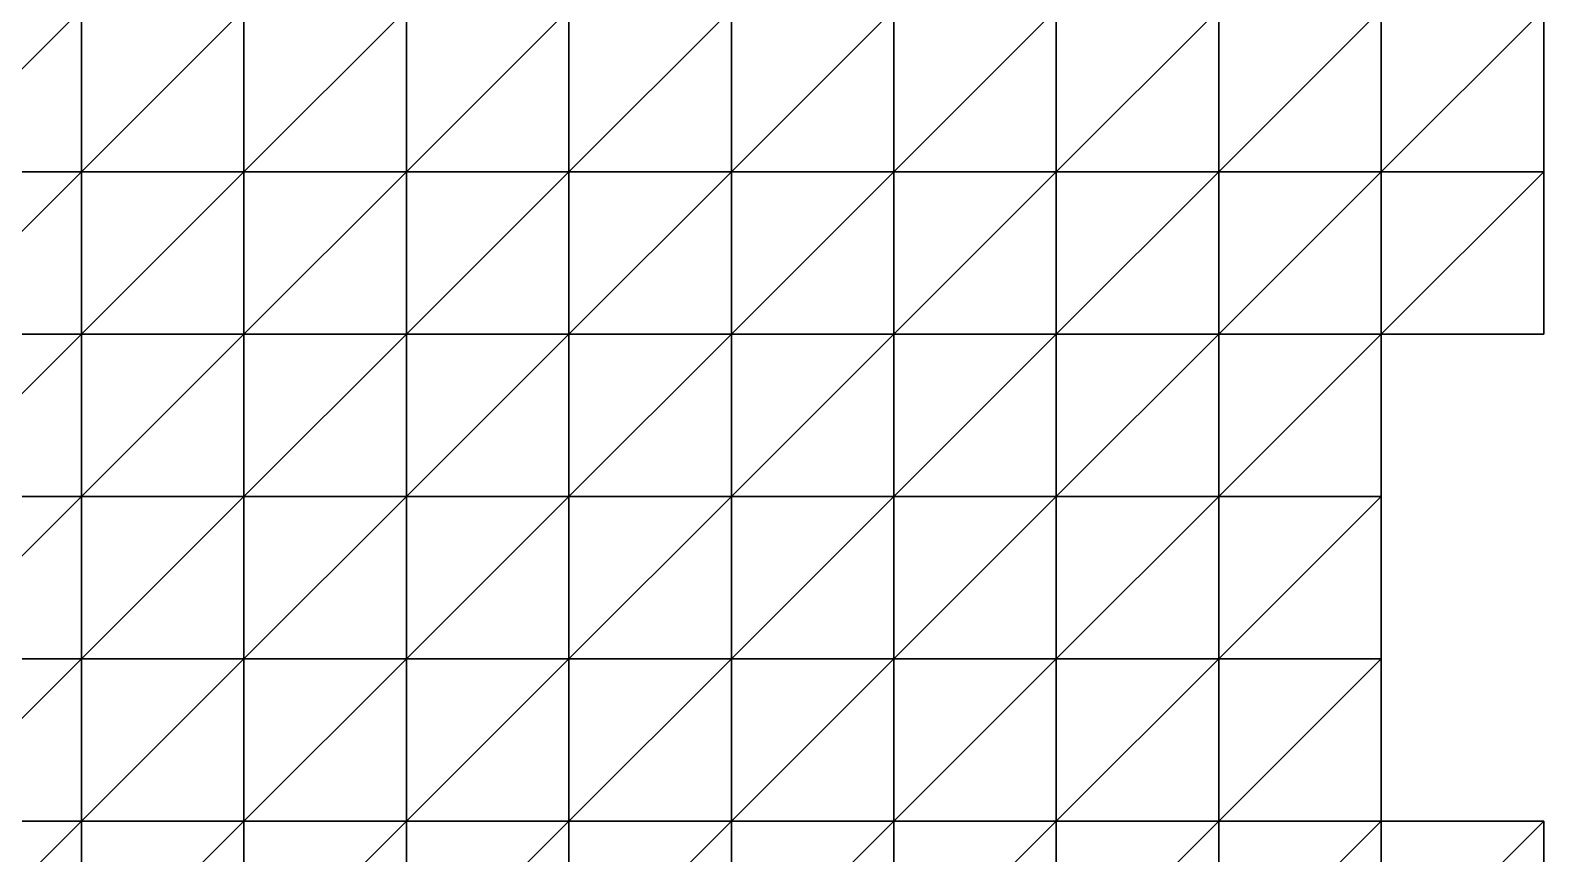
# Model space of a CAD drawing. Extents: x 292020 to 295740, y 4557680 to 4560040.
# Drawn here: x 293453.7 to 293640, y 4558596 to 4558697.5 of the extents above; entities that cross this region are included whole.
import ezdxf

# ---------------------------------------------------------------- set-up
doc = ezdxf.new("R2010")
doc.units = 0
doc.layers.add('RUN201_4_-_RUN201_NODOMAIN5_20X', color=7, linetype='CONTINUOUS')

msp = doc.modelspace()

# ---------------------------------------------------------------- linework, layer by layer
at = {"layer": 'RUN201_4_-_RUN201_NODOMAIN5_20X'}
for points in [[(293440, 4558700, 1820), (293440, 4558680, 1820), (293460, 4558700, 1820)], [(293460, 4558700, 1820), (293440, 4558680, 1820), (293460, 4558680, 1820)], [(293460, 4558700, 1920), (293440, 4558680, 1920), (293440, 4558700, 1920)], [(293460, 4558680, 1920), (293440, 4558680, 1920), (293460, 4558700, 1920)], [(293460, 4558700, 1820), (293460, 4558680, 1820), (293480, 4558700, 1820)], [(293480, 4558700, 1820), (293460, 4558680, 1820), (293480, 4558680, 1820)], [(293480, 4558700, 1920), (293460, 4558680, 1920), (293460, 4558700, 1920)], [(293480, 4558680, 1920), (293460, 4558680, 1920), (293480, 4558700, 1920)], [(293480, 4558700, 1820), (293480, 4558680, 1820), (293500, 4558700, 1820)], [(293500, 4558700, 1820), (293480, 4558680, 1820), (293500, 4558680, 1820)], [(293500, 4558700, 1940), (293480, 4558680, 1940), (293480, 4558700, 1940)], [(293500, 4558680, 1940), (293480, 4558680, 1940), (293500, 4558700, 1940)], [(293480, 4558700, 1920), (293480, 4558680, 1940), (293480, 4558680, 1920)], [(293480, 4558700, 1940), (293480, 4558680, 1940), (293480, 4558700, 1920)], [(293500, 4558680, 1820), (293500, 4558680, 1840), (293500, 4558700, 1820)], [(293500, 4558700, 1820), (293500, 4558680, 1840), (293500, 4558700, 1840)], [(293500, 4558700, 1840), (293500, 4558680, 1840), (293520, 4558700, 1840)], [(293520, 4558700, 1840), (293500, 4558680, 1840), (293520, 4558680, 1840)], [(293520, 4558700, 1940), (293500, 4558680, 1940), (293500, 4558700, 1940)], [(293520, 4558680, 1940), (293500, 4558680, 1940), (293520, 4558700, 1940)], [(293520, 4558700, 1840), (293520, 4558680, 1840), (293540, 4558700, 1840)], [(293540, 4558700, 1840), (293520, 4558680, 1840), (293540, 4558680, 1840)], [(293540, 4558700, 1940), (293520, 4558680, 1940), (293520, 4558700, 1940)], [(293540, 4558680, 1940), (293520, 4558680, 1940), (293540, 4558700, 1940)], [(293540, 4558680, 1840), (293540, 4558680, 1860), (293540, 4558700, 1840)], [(293540, 4558700, 1840), (293540, 4558680, 1860), (293540, 4558700, 1860)], [(293540, 4558700, 1860), (293540, 4558680, 1860), (293560, 4558700, 1860)], [(293560, 4558700, 1860), (293540, 4558680, 1860), (293560, 4558680, 1860)], [(293560, 4558700, 1940), (293540, 4558680, 1940), (293540, 4558700, 1940)], [(293560, 4558680, 1940), (293540, 4558680, 1940), (293560, 4558700, 1940)], [(293560, 4558700, 1860), (293560, 4558680, 1860), (293580, 4558700, 1860)], [(293580, 4558700, 1860), (293560, 4558680, 1860), (293580, 4558680, 1860)], [(293580, 4558700, 1940), (293560, 4558680, 1940), (293560, 4558700, 1940)], [(293580, 4558680, 1940), (293560, 4558680, 1940), (293580, 4558700, 1940)], [(293580, 4558680, 1860), (293580, 4558680, 1880), (293580, 4558700, 1860)], [(293580, 4558700, 1860), (293580, 4558680, 1880), (293580, 4558700, 1880)], [(293580, 4558700, 1880), (293580, 4558680, 1880), (293600, 4558700, 1880)], [(293600, 4558700, 1880), (293580, 4558680, 1880), (293600, 4558680, 1880)], [(293600, 4558700, 1940), (293580, 4558680, 1940), (293580, 4558700, 1940)], [(293600, 4558680, 1940), (293580, 4558680, 1940), (293600, 4558700, 1940)], [(293600, 4558680, 1880), (293600, 4558680, 1900), (293600, 4558700, 1880)], [(293600, 4558700, 1880), (293600, 4558680, 1900), (293600, 4558700, 1900)], [(293600, 4558700, 1900), (293600, 4558680, 1900), (293620, 4558700, 1900)], [(293620, 4558700, 1900), (293600, 4558680, 1900), (293620, 4558680, 1900)], [(293620, 4558700, 1940), (293600, 4558680, 1940), (293600, 4558700, 1940)], [(293620, 4558680, 1940), (293600, 4558680, 1940), (293620, 4558700, 1940)], [(293620, 4558680, 1900), (293620, 4558680, 1920), (293620, 4558700, 1900)], [(293620, 4558700, 1900), (293620, 4558680, 1920), (293620, 4558700, 1920)], [(293620, 4558700, 1920), (293620, 4558680, 1920), (293640, 4558700, 1920)], [(293640, 4558700, 1920), (293620, 4558680, 1920), (293640, 4558680, 1920)], [(293640, 4558700, 1940), (293620, 4558680, 1940), (293620, 4558700, 1940)], [(293640, 4558680, 1940), (293620, 4558680, 1940), (293640, 4558700, 1940)], [(293640, 4558680, 1920), (293640, 4558680, 1940), (293640, 4558700, 1920)], [(293640, 4558700, 1920), (293640, 4558680, 1940), (293640, 4558700, 1940)], [(293440, 4558680, 1820), (293440, 4558660, 1820), (293460, 4558680, 1820)], [(293460, 4558680, 1820), (293440, 4558660, 1820), (293460, 4558660, 1820)], [(293460, 4558680, 1920), (293440, 4558660, 1920), (293440, 4558680, 1920)], [(293460, 4558660, 1920), (293440, 4558660, 1920), (293460, 4558680, 1920)], [(293460, 4558660, 1820), (293460, 4558660, 1840), (293460, 4558680, 1820)], [(293460, 4558680, 1820), (293460, 4558660, 1840), (293460, 4558680, 1840)], [(293460, 4558680, 1820), (293460, 4558680, 1840), (293480, 4558680, 1820)], [(293480, 4558680, 1820), (293460, 4558680, 1840), (293480, 4558680, 1840)], [(293460, 4558680, 1840), (293460, 4558660, 1840), (293480, 4558680, 1840)], [(293480, 4558680, 1840), (293460, 4558660, 1840), (293480, 4558660, 1840)], [(293480, 4558680, 1940), (293460, 4558660, 1940), (293460, 4558680, 1940)], [(293480, 4558660, 1940), (293460, 4558660, 1940), (293480, 4558680, 1940)], [(293480, 4558680, 1920), (293460, 4558680, 1940), (293460, 4558680, 1920)], [(293480, 4558680, 1940), (293460, 4558680, 1940), (293480, 4558680, 1920)], [(293460, 4558680, 1920), (293460, 4558660, 1940), (293460, 4558660, 1920)], [(293460, 4558680, 1940), (293460, 4558660, 1940), (293460, 4558680, 1920)], [(293480, 4558680, 1820), (293480, 4558680, 1840), (293500, 4558680, 1820)], [(293500, 4558680, 1820), (293480, 4558680, 1840), (293500, 4558680, 1840)], [(293480, 4558680, 1840), (293480, 4558660, 1840), (293500, 4558680, 1840)], [(293500, 4558680, 1840), (293480, 4558660, 1840), (293500, 4558660, 1840)], [(293500, 4558680, 1940), (293480, 4558660, 1940), (293480, 4558680, 1940)], [(293500, 4558660, 1940), (293480, 4558660, 1940), (293500, 4558680, 1940)], [(293500, 4558660, 1840), (293500, 4558660, 1860), (293500, 4558680, 1840)], [(293500, 4558680, 1840), (293500, 4558660, 1860), (293500, 4558680, 1860)], [(293500, 4558680, 1840), (293500, 4558680, 1860), (293520, 4558680, 1840)], [(293520, 4558680, 1840), (293500, 4558680, 1860), (293520, 4558680, 1860)], [(293500, 4558680, 1860), (293500, 4558660, 1860), (293520, 4558680, 1860)], [(293520, 4558680, 1860), (293500, 4558660, 1860), (293520, 4558660, 1860)], [(293520, 4558680, 1940), (293500, 4558660, 1940), (293500, 4558680, 1940)], [(293520, 4558660, 1940), (293500, 4558660, 1940), (293520, 4558680, 1940)], [(293520, 4558680, 1840), (293520, 4558680, 1860), (293540, 4558680, 1840)], [(293540, 4558680, 1840), (293520, 4558680, 1860), (293540, 4558680, 1860)], [(293520, 4558680, 1860), (293520, 4558660, 1860), (293540, 4558680, 1860)], [(293540, 4558680, 1860), (293520, 4558660, 1860), (293540, 4558660, 1860)], [(293540, 4558680, 1940), (293520, 4558660, 1940), (293520, 4558680, 1940)], [(293540, 4558660, 1940), (293520, 4558660, 1940), (293540, 4558680, 1940)], [(293540, 4558660, 1860), (293540, 4558660, 1880), (293540, 4558680, 1860)], [(293540, 4558680, 1860), (293540, 4558660, 1880), (293540, 4558680, 1880)], [(293540, 4558680, 1860), (293540, 4558680, 1880), (293560, 4558680, 1860)], [(293560, 4558680, 1860), (293540, 4558680, 1880), (293560, 4558680, 1880)], [(293540, 4558680, 1880), (293540, 4558660, 1880), (293560, 4558680, 1880)], [(293560, 4558680, 1880), (293540, 4558660, 1880), (293560, 4558660, 1880)], [(293560, 4558680, 1940), (293540, 4558660, 1940), (293540, 4558680, 1940)], [(293560, 4558660, 1940), (293540, 4558660, 1940), (293560, 4558680, 1940)], [(293560, 4558680, 1860), (293560, 4558680, 1880), (293580, 4558680, 1860)], [(293580, 4558680, 1860), (293560, 4558680, 1880), (293580, 4558680, 1880)], [(293560, 4558680, 1880), (293560, 4558660, 1880), (293580, 4558680, 1880)], [(293580, 4558680, 1880), (293560, 4558660, 1880), (293580, 4558660, 1880)], [(293580, 4558680, 1940), (293560, 4558660, 1940), (293560, 4558680, 1940)], [(293580, 4558660, 1940), (293560, 4558660, 1940), (293580, 4558680, 1940)], [(293580, 4558660, 1880), (293580, 4558660, 1900), (293580, 4558680, 1880)], [(293580, 4558680, 1880), (293580, 4558660, 1900), (293580, 4558680, 1900)], [(293580, 4558680, 1880), (293580, 4558680, 1900), (293600, 4558680, 1880)], [(293600, 4558680, 1880), (293580, 4558680, 1900), (293600, 4558680, 1900)], [(293580, 4558680, 1900), (293580, 4558660, 1900), (293600, 4558680, 1900)], [(293600, 4558680, 1900), (293580, 4558660, 1900), (293600, 4558660, 1900)], [(293600, 4558680, 1940), (293580, 4558660, 1940), (293580, 4558680, 1940)], [(293600, 4558660, 1940), (293580, 4558660, 1940), (293600, 4558680, 1940)], [(293600, 4558680, 1900), (293600, 4558660, 1900), (293620, 4558680, 1900)], [(293620, 4558680, 1900), (293600, 4558660, 1900), (293620, 4558660, 1900)], [(293620, 4558680, 1940), (293600, 4558660, 1940), (293600, 4558680, 1940)], [(293620, 4558660, 1940), (293600, 4558660, 1940), (293620, 4558680, 1940)], [(293620, 4558660, 1900), (293620, 4558660, 1920), (293620, 4558680, 1900)], [(293620, 4558680, 1900), (293620, 4558660, 1920), (293620, 4558680, 1920)], [(293620, 4558680, 1920), (293620, 4558660, 1920), (293640, 4558680, 1920)], [(293640, 4558680, 1920), (293620, 4558660, 1920), (293640, 4558660, 1920)], [(293640, 4558680, 1940), (293620, 4558660, 1940), (293620, 4558680, 1940)], [(293640, 4558660, 1940), (293620, 4558660, 1940), (293640, 4558680, 1940)], [(293640, 4558660, 1920), (293640, 4558660, 1940), (293640, 4558680, 1920)], [(293640, 4558680, 1920), (293640, 4558660, 1940), (293640, 4558680, 1940)], [(293440, 4558660, 1820), (293440, 4558660, 1840), (293460, 4558660, 1820)], [(293460, 4558660, 1820), (293440, 4558660, 1840), (293460, 4558660, 1840)], [(293440, 4558660, 1840), (293440, 4558640, 1840), (293460, 4558660, 1840)], [(293460, 4558660, 1840), (293440, 4558640, 1840), (293460, 4558640, 1840)], [(293460, 4558660, 1940), (293440, 4558640, 1940), (293440, 4558660, 1940)], [(293460, 4558640, 1940), (293440, 4558640, 1940), (293460, 4558660, 1940)], [(293460, 4558660, 1920), (293440, 4558660, 1940), (293440, 4558660, 1920)], [(293460, 4558660, 1940), (293440, 4558660, 1940), (293460, 4558660, 1920)], [(293460, 4558660, 1840), (293460, 4558640, 1840), (293480, 4558660, 1840)], [(293480, 4558660, 1840), (293460, 4558640, 1840), (293480, 4558640, 1840)], [(293480, 4558660, 1940), (293460, 4558640, 1940), (293460, 4558660, 1940)], [(293480, 4558640, 1940), (293460, 4558640, 1940), (293480, 4558660, 1940)], [(293480, 4558640, 1840), (293480, 4558640, 1860), (293480, 4558660, 1840)], [(293480, 4558660, 1840), (293480, 4558640, 1860), (293480, 4558660, 1860)], [(293480, 4558660, 1840), (293480, 4558660, 1860), (293500, 4558660, 1840)], [(293500, 4558660, 1840), (293480, 4558660, 1860), (293500, 4558660, 1860)], [(293480, 4558660, 1860), (293480, 4558640, 1860), (293500, 4558660, 1860)], [(293500, 4558660, 1860), (293480, 4558640, 1860), (293500, 4558640, 1860)], [(293500, 4558660, 1940), (293480, 4558640, 1940), (293480, 4558660, 1940)], [(293500, 4558640, 1940), (293480, 4558640, 1940), (293500, 4558660, 1940)], [(293500, 4558640, 1860), (293500, 4558640, 1880), (293500, 4558660, 1860)], [(293500, 4558660, 1860), (293500, 4558640, 1880), (293500, 4558660, 1880)], [(293500, 4558660, 1860), (293500, 4558660, 1880), (293520, 4558660, 1860)], [(293520, 4558660, 1860), (293500, 4558660, 1880), (293520, 4558660, 1880)], [(293500, 4558660, 1880), (293500, 4558640, 1880), (293520, 4558660, 1880)], [(293520, 4558660, 1880), (293500, 4558640, 1880), (293520, 4558640, 1880)], [(293520, 4558660, 1940), (293500, 4558640, 1940), (293500, 4558660, 1940)], [(293520, 4558640, 1940), (293500, 4558640, 1940), (293520, 4558660, 1940)], [(293520, 4558660, 1860), (293520, 4558660, 1880), (293540, 4558660, 1860)], [(293540, 4558660, 1860), (293520, 4558660, 1880), (293540, 4558660, 1880)], [(293520, 4558660, 1880), (293520, 4558640, 1880), (293540, 4558660, 1880)], [(293540, 4558660, 1880), (293520, 4558640, 1880), (293540, 4558640, 1880)], [(293540, 4558660, 1940), (293520, 4558640, 1940), (293520, 4558660, 1940)], [(293540, 4558640, 1940), (293520, 4558640, 1940), (293540, 4558660, 1940)], [(293540, 4558640, 1880), (293540, 4558640, 1900), (293540, 4558660, 1880)], [(293540, 4558660, 1880), (293540, 4558640, 1900), (293540, 4558660, 1900)], [(293540, 4558660, 1880), (293540, 4558660, 1900), (293560, 4558660, 1880)], [(293560, 4558660, 1880), (293540, 4558660, 1900), (293560, 4558660, 1900)], [(293540, 4558660, 1900), (293540, 4558640, 1900), (293560, 4558660, 1900)], [(293560, 4558660, 1900), (293540, 4558640, 1900), (293560, 4558640, 1900)], [(293560, 4558660, 1940), (293540, 4558640, 1940), (293540, 4558660, 1940)], [(293560, 4558640, 1940), (293540, 4558640, 1940), (293560, 4558660, 1940)], [(293560, 4558660, 1880), (293560, 4558660, 1900), (293580, 4558660, 1880)], [(293580, 4558660, 1880), (293560, 4558660, 1900), (293580, 4558660, 1900)], [(293560, 4558660, 1900), (293560, 4558640, 1900), (293580, 4558660, 1900)], [(293580, 4558660, 1900), (293560, 4558640, 1900), (293580, 4558640, 1900)], [(293580, 4558660, 1940), (293560, 4558640, 1940), (293560, 4558660, 1940)], [(293580, 4558640, 1940), (293560, 4558640, 1940), (293580, 4558660, 1940)], [(293580, 4558660, 1900), (293580, 4558640, 1900), (293600, 4558660, 1900)], [(293600, 4558660, 1900), (293580, 4558640, 1900), (293600, 4558640, 1900)], [(293600, 4558660, 1940), (293580, 4558640, 1940), (293580, 4558660, 1940)], [(293600, 4558640, 1940), (293580, 4558640, 1940), (293600, 4558660, 1940)], [(293600, 4558640, 1900), (293600, 4558640, 1920), (293600, 4558660, 1900)], [(293600, 4558660, 1900), (293600, 4558640, 1920), (293600, 4558660, 1920)], [(293600, 4558660, 1900), (293600, 4558660, 1920), (293620, 4558660, 1900)], [(293620, 4558660, 1900), (293600, 4558660, 1920), (293620, 4558660, 1920)], [(293600, 4558660, 1920), (293600, 4558640, 1920), (293620, 4558660, 1920)], [(293620, 4558660, 1920), (293600, 4558640, 1920), (293620, 4558640, 1920)], [(293620, 4558660, 1940), (293600, 4558640, 1940), (293600, 4558660, 1940)], [(293620, 4558640, 1940), (293600, 4558640, 1940), (293620, 4558660, 1940)], [(293620, 4558640, 1920), (293620, 4558640, 1940), (293620, 4558660, 1920)], [(293620, 4558660, 1920), (293620, 4558640, 1940), (293620, 4558660, 1940)], [(293620, 4558660, 1920), (293620, 4558660, 1940), (293640, 4558660, 1920)], [(293640, 4558660, 1920), (293620, 4558660, 1940), (293640, 4558660, 1940)], [(293440, 4558640, 1840), (293440, 4558620, 1840), (293460, 4558640, 1840)], [(293460, 4558640, 1840), (293440, 4558620, 1840), (293460, 4558620, 1840)], [(293460, 4558640, 1940), (293440, 4558620, 1940), (293440, 4558640, 1940)], [(293460, 4558620, 1940), (293440, 4558620, 1940), (293460, 4558640, 1940)], [(293460, 4558620, 1840), (293460, 4558620, 1860), (293460, 4558640, 1840)], [(293460, 4558640, 1840), (293460, 4558620, 1860), (293460, 4558640, 1860)], [(293460, 4558640, 1840), (293460, 4558640, 1860), (293480, 4558640, 1840)], [(293480, 4558640, 1840), (293460, 4558640, 1860), (293480, 4558640, 1860)], [(293460, 4558640, 1860), (293460, 4558620, 1860), (293480, 4558640, 1860)], [(293480, 4558640, 1860), (293460, 4558620, 1860), (293480, 4558620, 1860)], [(293480, 4558640, 1940), (293460, 4558620, 1940), (293460, 4558640, 1940)], [(293480, 4558620, 1940), (293460, 4558620, 1940), (293480, 4558640, 1940)], [(293480, 4558620, 1860), (293480, 4558620, 1880), (293480, 4558640, 1860)], [(293480, 4558640, 1860), (293480, 4558620, 1880), (293480, 4558640, 1880)], [(293480, 4558640, 1860), (293480, 4558640, 1880), (293500, 4558640, 1860)], [(293500, 4558640, 1860), (293480, 4558640, 1880), (293500, 4558640, 1880)], [(293480, 4558640, 1880), (293480, 4558620, 1880), (293500, 4558640, 1880)], [(293500, 4558640, 1880), (293480, 4558620, 1880), (293500, 4558620, 1880)], [(293500, 4558640, 1940), (293480, 4558620, 1940), (293480, 4558640, 1940)], [(293500, 4558620, 1940), (293480, 4558620, 1940), (293500, 4558640, 1940)], [(293500, 4558620, 1880), (293500, 4558620, 1900), (293500, 4558640, 1880)], [(293500, 4558640, 1880), (293500, 4558620, 1900), (293500, 4558640, 1900)], [(293500, 4558640, 1880), (293500, 4558640, 1900), (293520, 4558640, 1880)], [(293520, 4558640, 1880), (293500, 4558640, 1900), (293520, 4558640, 1900)], [(293500, 4558640, 1900), (293500, 4558620, 1900), (293520, 4558640, 1900)], [(293520, 4558640, 1900), (293500, 4558620, 1900), (293520, 4558620, 1900)], [(293520, 4558640, 1940), (293500, 4558620, 1940), (293500, 4558640, 1940)], [(293520, 4558620, 1940), (293500, 4558620, 1940), (293520, 4558640, 1940)], [(293520, 4558640, 1880), (293520, 4558640, 1900), (293540, 4558640, 1880)], [(293540, 4558640, 1880), (293520, 4558640, 1900), (293540, 4558640, 1900)], [(293520, 4558640, 1900), (293520, 4558620, 1900), (293540, 4558640, 1900)], [(293540, 4558640, 1900), (293520, 4558620, 1900), (293540, 4558620, 1900)], [(293540, 4558640, 1940), (293520, 4558620, 1940), (293520, 4558640, 1940)], [(293540, 4558620, 1940), (293520, 4558620, 1940), (293540, 4558640, 1940)], [(293540, 4558640, 1900), (293540, 4558620, 1900), (293560, 4558640, 1900)], [(293560, 4558640, 1900), (293540, 4558620, 1900), (293560, 4558620, 1900)], [(293560, 4558640, 1940), (293540, 4558620, 1940), (293540, 4558640, 1940)], [(293560, 4558620, 1940), (293540, 4558620, 1940), (293560, 4558640, 1940)], [(293560, 4558640, 1900), (293560, 4558620, 1900), (293580, 4558640, 1900)], [(293580, 4558640, 1900), (293560, 4558620, 1900), (293580, 4558620, 1900)], [(293580, 4558640, 1940), (293560, 4558620, 1940), (293560, 4558640, 1940)], [(293580, 4558620, 1940), (293560, 4558620, 1940), (293580, 4558640, 1940)], [(293580, 4558640, 1900), (293580, 4558620, 1900), (293600, 4558640, 1900)], [(293600, 4558640, 1900), (293580, 4558620, 1900), (293600, 4558620, 1900)], [(293600, 4558640, 1940), (293580, 4558620, 1940), (293580, 4558640, 1940)], [(293600, 4558620, 1940), (293580, 4558620, 1940), (293600, 4558640, 1940)], [(293600, 4558620, 1900), (293600, 4558620, 1920), (293600, 4558640, 1900)], [(293600, 4558640, 1900), (293600, 4558620, 1920), (293600, 4558640, 1920)], [(293600, 4558640, 1920), (293600, 4558620, 1920), (293620, 4558640, 1920)], [(293620, 4558640, 1920), (293600, 4558620, 1920), (293620, 4558620, 1920)], [(293620, 4558640, 1940), (293600, 4558620, 1940), (293600, 4558640, 1940)], [(293620, 4558620, 1940), (293600, 4558620, 1940), (293620, 4558640, 1940)], [(293620, 4558620, 1920), (293620, 4558620, 1940), (293620, 4558640, 1920)], [(293620, 4558640, 1920), (293620, 4558620, 1940), (293620, 4558640, 1940)], [(293440, 4558620, 1840), (293440, 4558600, 1840), (293460, 4558620, 1840)], [(293460, 4558620, 1840), (293440, 4558600, 1840), (293460, 4558600, 1840)], [(293460, 4558620, 1940), (293440, 4558600, 1940), (293440, 4558620, 1940)], [(293460, 4558600, 1940), (293440, 4558600, 1940), (293460, 4558620, 1940)], [(293460, 4558620, 1840), (293460, 4558600, 1840), (293480, 4558620, 1840)], [(293480, 4558620, 1840), (293460, 4558600, 1840), (293480, 4558600, 1840)], [(293480, 4558620, 1840), (293460, 4558620, 1860), (293460, 4558620, 1840)], [(293480, 4558620, 1860), (293460, 4558620, 1860), (293480, 4558620, 1840)], [(293480, 4558620, 1940), (293460, 4558600, 1940), (293460, 4558620, 1940)], [(293480, 4558600, 1940), (293460, 4558600, 1940), (293480, 4558620, 1940)], [(293480, 4558600, 1840), (293480, 4558600, 1860), (293480, 4558620, 1840)], [(293480, 4558620, 1840), (293480, 4558600, 1860), (293480, 4558620, 1860)], [(293480, 4558620, 1860), (293480, 4558600, 1860), (293500, 4558620, 1860)], [(293500, 4558620, 1860), (293480, 4558600, 1860), (293500, 4558600, 1860)], [(293500, 4558620, 1860), (293480, 4558620, 1880), (293480, 4558620, 1860)], [(293500, 4558620, 1880), (293480, 4558620, 1880), (293500, 4558620, 1860)], [(293500, 4558620, 1940), (293480, 4558600, 1940), (293480, 4558620, 1940)], [(293500, 4558600, 1940), (293480, 4558600, 1940), (293500, 4558620, 1940)], [(293500, 4558600, 1860), (293500, 4558600, 1880), (293500, 4558620, 1860)], [(293500, 4558620, 1860), (293500, 4558600, 1880), (293500, 4558620, 1880)], [(293500, 4558620, 1880), (293500, 4558600, 1880), (293520, 4558620, 1880)], [(293520, 4558620, 1880), (293500, 4558600, 1880), (293520, 4558600, 1880)], [(293520, 4558620, 1880), (293500, 4558620, 1900), (293500, 4558620, 1880)], [(293520, 4558620, 1900), (293500, 4558620, 1900), (293520, 4558620, 1880)], [(293520, 4558620, 1940), (293500, 4558600, 1940), (293500, 4558620, 1940)], [(293520, 4558600, 1940), (293500, 4558600, 1940), (293520, 4558620, 1940)], [(293520, 4558600, 1880), (293520, 4558600, 1900), (293520, 4558620, 1880)], [(293520, 4558620, 1880), (293520, 4558600, 1900), (293520, 4558620, 1900)], [(293520, 4558620, 1900), (293520, 4558600, 1900), (293540, 4558620, 1900)], [(293540, 4558620, 1900), (293520, 4558600, 1900), (293540, 4558600, 1900)], [(293540, 4558620, 1940), (293520, 4558600, 1940), (293520, 4558620, 1940)], [(293540, 4558600, 1940), (293520, 4558600, 1940), (293540, 4558620, 1940)], [(293540, 4558620, 1900), (293540, 4558600, 1900), (293560, 4558620, 1900)], [(293560, 4558620, 1900), (293540, 4558600, 1900), (293560, 4558600, 1900)], [(293560, 4558620, 1940), (293540, 4558600, 1940), (293540, 4558620, 1940)], [(293560, 4558600, 1940), (293540, 4558600, 1940), (293560, 4558620, 1940)], [(293560, 4558620, 1900), (293560, 4558600, 1900), (293580, 4558620, 1900)], [(293580, 4558620, 1900), (293560, 4558600, 1900), (293580, 4558600, 1900)], [(293580, 4558620, 1940), (293560, 4558600, 1940), (293560, 4558620, 1940)], [(293580, 4558600, 1940), (293560, 4558600, 1940), (293580, 4558620, 1940)], [(293580, 4558620, 1900), (293580, 4558600, 1900), (293600, 4558620, 1900)], [(293600, 4558620, 1900), (293580, 4558600, 1900), (293600, 4558600, 1900)], [(293600, 4558620, 1940), (293580, 4558600, 1940), (293580, 4558620, 1940)], [(293600, 4558600, 1940), (293580, 4558600, 1940), (293600, 4558620, 1940)], [(293600, 4558600, 1900), (293600, 4558600, 1920), (293600, 4558620, 1900)], [(293600, 4558620, 1900), (293600, 4558600, 1920), (293600, 4558620, 1920)], [(293600, 4558620, 1920), (293600, 4558600, 1920), (293620, 4558620, 1920)], [(293620, 4558620, 1920), (293600, 4558600, 1920), (293620, 4558600, 1920)], [(293620, 4558620, 1940), (293600, 4558600, 1940), (293600, 4558620, 1940)], [(293620, 4558600, 1940), (293600, 4558600, 1940), (293620, 4558620, 1940)], [(293620, 4558600, 1920), (293620, 4558600, 1940), (293620, 4558620, 1920)], [(293620, 4558620, 1920), (293620, 4558600, 1940), (293620, 4558620, 1940)], [(293440, 4558600, 1840), (293440, 4558580, 1840), (293460, 4558600, 1840)], [(293460, 4558600, 1840), (293440, 4558580, 1840), (293460, 4558580, 1840)], [(293460, 4558600, 1940), (293440, 4558580, 1940), (293440, 4558600, 1940)], [(293460, 4558580, 1940), (293440, 4558580, 1940), (293460, 4558600, 1940)], [(293460, 4558600, 1840), (293460, 4558580, 1840), (293480, 4558600, 1840)], [(293480, 4558600, 1840), (293460, 4558580, 1840), (293480, 4558580, 1840)], [(293480, 4558600, 1940), (293460, 4558580, 1940), (293460, 4558600, 1940)], [(293480, 4558580, 1940), (293460, 4558580, 1940), (293480, 4558600, 1940)], [(293480, 4558580, 1840), (293480, 4558580, 1860), (293480, 4558600, 1840)], [(293480, 4558600, 1840), (293480, 4558580, 1860), (293480, 4558600, 1860)], [(293480, 4558600, 1860), (293480, 4558580, 1860), (293500, 4558600, 1860)], [(293500, 4558600, 1860), (293480, 4558580, 1860), (293500, 4558580, 1860)], [(293500, 4558600, 1940), (293480, 4558580, 1940), (293480, 4558600, 1940)], [(293500, 4558580, 1940), (293480, 4558580, 1940), (293500, 4558600, 1940)], [(293500, 4558600, 1860), (293500, 4558580, 1860), (293520, 4558600, 1860)], [(293520, 4558600, 1860), (293500, 4558580, 1860), (293520, 4558580, 1860)], [(293520, 4558600, 1860), (293500, 4558600, 1880), (293500, 4558600, 1860)], [(293520, 4558600, 1880), (293500, 4558600, 1880), (293520, 4558600, 1860)], [(293520, 4558600, 1940), (293500, 4558580, 1940), (293500, 4558600, 1940)], [(293520, 4558580, 1940), (293500, 4558580, 1940), (293520, 4558600, 1940)], [(293520, 4558580, 1860), (293520, 4558580, 1880), (293520, 4558600, 1860)], [(293520, 4558600, 1860), (293520, 4558580, 1880), (293520, 4558600, 1880)], [(293520, 4558600, 1880), (293520, 4558580, 1880), (293540, 4558600, 1880)], [(293540, 4558600, 1880), (293520, 4558580, 1880), (293540, 4558580, 1880)], [(293540, 4558600, 1880), (293520, 4558600, 1900), (293520, 4558600, 1880)], [(293540, 4558600, 1900), (293520, 4558600, 1900), (293540, 4558600, 1880)], [(293540, 4558600, 1940), (293520, 4558580, 1940), (293520, 4558600, 1940)], [(293540, 4558580, 1940), (293520, 4558580, 1940), (293540, 4558600, 1940)], [(293540, 4558600, 1880), (293540, 4558580, 1880), (293560, 4558600, 1880)], [(293560, 4558600, 1880), (293540, 4558580, 1880), (293560, 4558580, 1880)], [(293560, 4558600, 1880), (293540, 4558600, 1900), (293540, 4558600, 1880)], [(293560, 4558600, 1900), (293540, 4558600, 1900), (293560, 4558600, 1880)], [(293560, 4558600, 1940), (293540, 4558580, 1940), (293540, 4558600, 1940)], [(293560, 4558580, 1940), (293540, 4558580, 1940), (293560, 4558600, 1940)], [(293560, 4558600, 1880), (293560, 4558580, 1880), (293580, 4558600, 1880)], [(293580, 4558600, 1880), (293560, 4558580, 1880), (293580, 4558580, 1880)], [(293580, 4558600, 1880), (293560, 4558600, 1900), (293560, 4558600, 1880)], [(293580, 4558600, 1900), (293560, 4558600, 1900), (293580, 4558600, 1880)], [(293580, 4558600, 1940), (293560, 4558580, 1940), (293560, 4558600, 1940)], [(293580, 4558580, 1940), (293560, 4558580, 1940), (293580, 4558600, 1940)], [(293580, 4558580, 1880), (293580, 4558580, 1900), (293580, 4558600, 1880)], [(293580, 4558600, 1880), (293580, 4558580, 1900), (293580, 4558600, 1900)], [(293580, 4558600, 1900), (293580, 4558580, 1900), (293600, 4558600, 1900)], [(293600, 4558600, 1900), (293580, 4558580, 1900), (293600, 4558580, 1900)], [(293600, 4558600, 1940), (293580, 4558580, 1940), (293580, 4558600, 1940)], [(293600, 4558580, 1940), (293580, 4558580, 1940), (293600, 4558600, 1940)], [(293600, 4558600, 1900), (293600, 4558580, 1900), (293620, 4558600, 1900)], [(293620, 4558600, 1900), (293600, 4558580, 1900), (293620, 4558580, 1900)], [(293620, 4558600, 1900), (293600, 4558600, 1920), (293600, 4558600, 1900)], [(293620, 4558600, 1920), (293600, 4558600, 1920), (293620, 4558600, 1900)], [(293620, 4558600, 1940), (293600, 4558580, 1940), (293600, 4558600, 1940)], [(293620, 4558580, 1940), (293600, 4558580, 1940), (293620, 4558600, 1940)], [(293620, 4558580, 1900), (293620, 4558580, 1920), (293620, 4558600, 1900)], [(293620, 4558600, 1900), (293620, 4558580, 1920), (293620, 4558600, 1920)], [(293620, 4558600, 1920), (293620, 4558580, 1920), (293640, 4558600, 1920)], [(293640, 4558600, 1920), (293620, 4558580, 1920), (293640, 4558580, 1920)], [(293640, 4558600, 1940), (293620, 4558580, 1940), (293620, 4558600, 1940)], [(293640, 4558580, 1940), (293620, 4558580, 1940), (293640, 4558600, 1940)], [(293640, 4558600, 1920), (293620, 4558600, 1940), (293620, 4558600, 1920)], [(293640, 4558600, 1940), (293620, 4558600, 1940), (293640, 4558600, 1920)], [(293640, 4558580, 1920), (293640, 4558580, 1940), (293640, 4558600, 1920)], [(293640, 4558600, 1920), (293640, 4558580, 1940), (293640, 4558600, 1940)]]:
    msp.add_3dface(points, dxfattribs=at)

doc.saveas('drawing.dxf')
